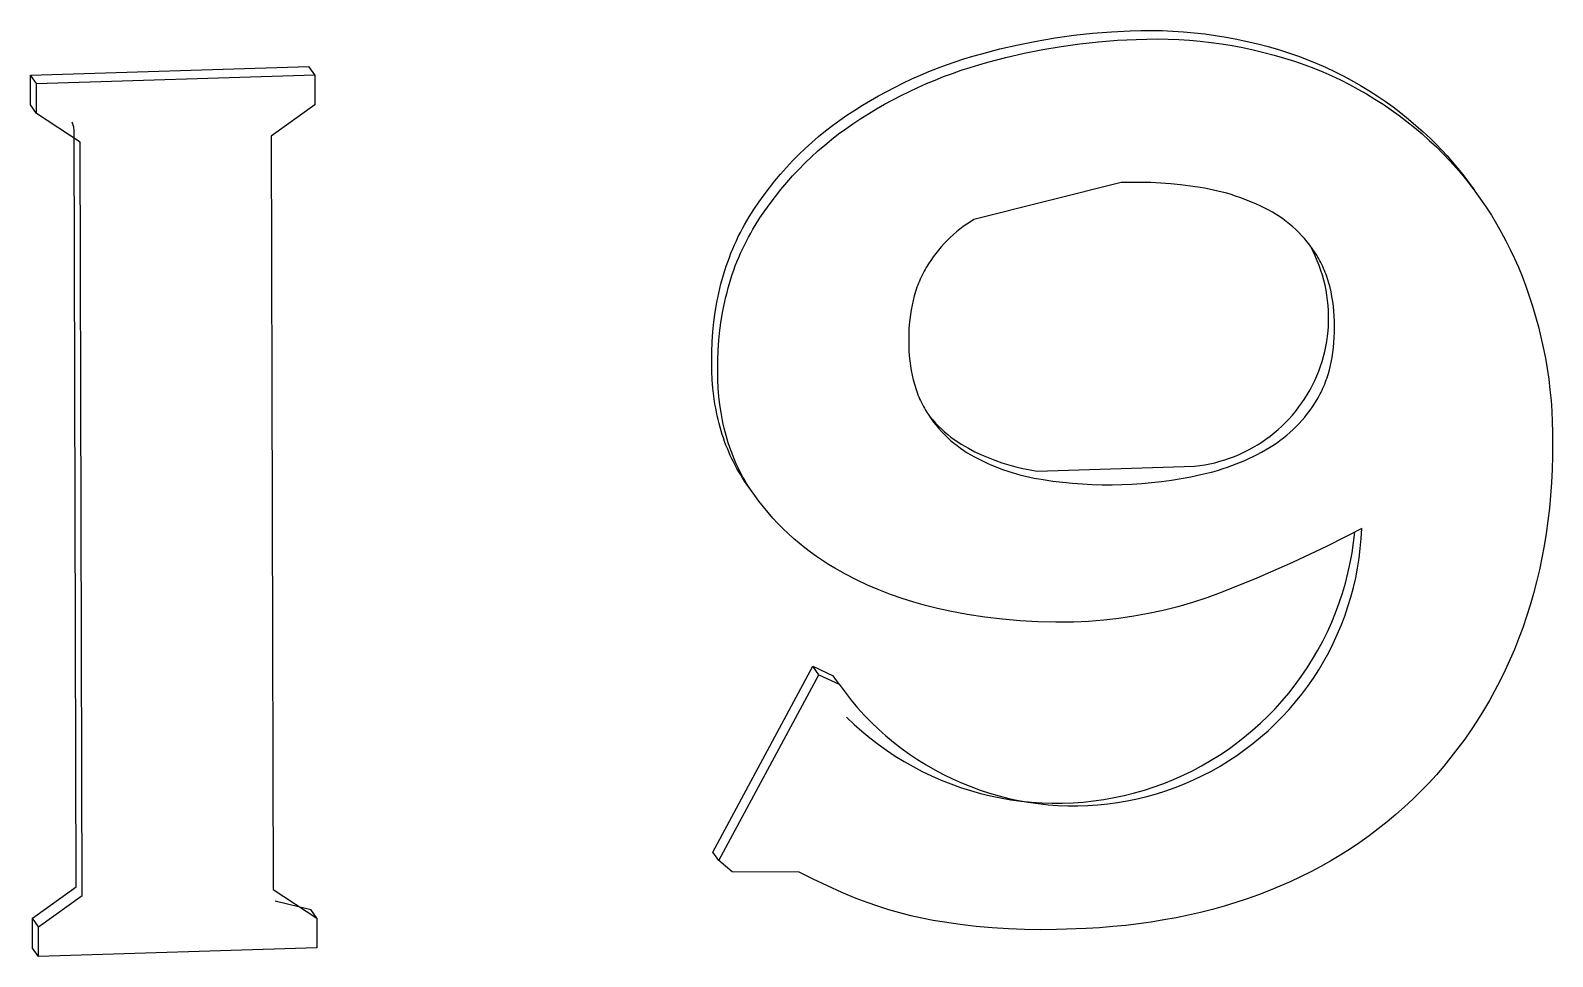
# Model space of a CAD drawing. Header units: millimetres. Extents: x -665 to 1920, y -373 to 1434.
# Drawn here: x 5.737 to 8.463, y 319.332 to 320.991 of the extents above; entities that cross this region are included whole.
import ezdxf

# ---------------------------------------------------------------- set-up
doc = ezdxf.new("R2010")
doc.units = ezdxf.units.MM
doc.header["$MEASUREMENT"] = 0
doc.layers.add('Utwórz2D linie widoczne', color=7, linetype='Continuous', true_color=0x000000)

msp = doc.modelspace()

# ---------------------------------------------------------------- linework, layer by layer
at = {"layer": 'Utwórz2D linie widoczne'}
for p, q in [((7.5391, 320.9723), (7.5724, 320.9779)), ((7.5724, 320.9779), (7.6058, 320.9826)), ((7.6058, 320.9826), (7.6393, 320.9862)), ((7.6393, 320.9862), (7.6729, 320.9889)), ((7.6729, 320.9889), (7.7064, 320.9905)), ((7.6837, 320.9736), (7.7173, 320.9753)), ((7.7064, 320.9905), (7.7255, 320.9911)), ((7.7173, 320.9753), (7.7364, 320.9759)), ((7.7255, 320.9911), (7.7447, 320.9913)), ((7.7364, 320.9759), (7.7555, 320.976)), ((7.7447, 320.9913), (7.7639, 320.9909)), ((7.7555, 320.976), (7.7747, 320.9757)), ((7.7639, 320.9909), (7.7831, 320.9902)), ((7.7747, 320.9757), (7.7939, 320.9749)), ((7.7831, 320.9902), (7.8022, 320.9889)), ((7.8022, 320.9889), (7.8214, 320.9872)), ((7.8214, 320.9872), (7.8405, 320.985)), ((7.8405, 320.985), (7.8596, 320.9824)), ((7.8596, 320.9824), (7.8786, 320.9793)), ((7.8786, 320.9793), (7.8976, 320.9757)), ((7.8976, 320.9757), (7.9164, 320.9717)), ((7.4248, 320.945), (7.4407, 320.9495)), ((7.4407, 320.9495), (7.4733, 320.9581)), ((7.4733, 320.9581), (7.5061, 320.9657)), ((7.4841, 320.9428), (7.5169, 320.9504)), ((7.5061, 320.9657), (7.5391, 320.9723)), ((7.5169, 320.9504), (7.5499, 320.9571)), ((7.5499, 320.9571), (7.5832, 320.9627)), ((7.5832, 320.9627), (7.6166, 320.9673)), ((7.6166, 320.9673), (7.6501, 320.971)), ((7.6501, 320.971), (7.6837, 320.9736)), ((7.7939, 320.9749), (7.8131, 320.9737)), ((7.8131, 320.9737), (7.8322, 320.972)), ((7.8322, 320.972), (7.8514, 320.9698)), ((7.8514, 320.9698), (7.8705, 320.9672)), ((7.8705, 320.9672), (7.8895, 320.9641)), ((7.8895, 320.9641), (7.9084, 320.9605)), ((7.9084, 320.9605), (7.9272, 320.9565)), ((7.9164, 320.9717), (7.9351, 320.9672)), ((7.9272, 320.9565), (7.9459, 320.952)), ((7.9351, 320.9672), (7.9537, 320.9623)), ((7.9459, 320.952), (7.9645, 320.9471)), ((7.9537, 320.9623), (7.9721, 320.957)), ((7.9721, 320.957), (7.9903, 320.9512)), ((7.9903, 320.9512), (8.0084, 320.945)), ((5.7366, 320.9112), (6.2351, 320.9268)), ((6.2459, 320.9115), (6.2351, 320.9268)), ((7.3462, 320.9176), (7.3617, 320.9237)), ((7.3617, 320.9237), (7.3773, 320.9295)), ((7.3773, 320.9295), (7.393, 320.935)), ((7.393, 320.935), (7.4089, 320.9402)), ((7.4039, 320.9198), (7.4197, 320.925)), ((7.4089, 320.9402), (7.4248, 320.945)), ((7.4197, 320.925), (7.4356, 320.9298)), ((7.4356, 320.9298), (7.4516, 320.9343)), ((7.4516, 320.9343), (7.4841, 320.9428)), ((7.9645, 320.9471), (7.9829, 320.9417)), ((7.9829, 320.9417), (8.0012, 320.9359)), ((8.0012, 320.9359), (8.0192, 320.9297)), ((8.0084, 320.945), (8.0247, 320.9388)), ((8.0192, 320.9297), (8.0355, 320.9236)), ((8.0247, 320.9388), (8.0408, 320.9322)), ((8.0355, 320.9236), (8.0517, 320.917)), ((8.0408, 320.9322), (8.0568, 320.9252)), ((8.0568, 320.9252), (8.0727, 320.9177)), ((5.7368, 320.8577), (5.7366, 320.9112)), ((5.7474, 320.8959), (5.7366, 320.9112)), ((5.7474, 320.8959), (6.2459, 320.9115)), ((5.7475, 320.8425), (5.7474, 320.8959)), ((6.2459, 320.9115), (6.246, 320.8581)), ((7.2854, 320.8898), (7.3004, 320.8972)), ((7.3004, 320.8972), (7.3155, 320.9043)), ((7.3155, 320.9043), (7.3308, 320.9111)), ((7.3263, 320.8891), (7.3416, 320.8959)), ((7.3308, 320.9111), (7.3462, 320.9176)), ((7.3416, 320.8959), (7.357, 320.9023)), ((7.357, 320.9023), (7.3725, 320.9085)), ((7.3725, 320.9085), (7.3881, 320.9143)), ((7.3881, 320.9143), (7.4039, 320.9198)), ((8.0517, 320.917), (8.0677, 320.9099)), ((8.0677, 320.9099), (8.0835, 320.9025)), ((8.0727, 320.9177), (8.0883, 320.9098)), ((8.0835, 320.9025), (8.0992, 320.8946)), ((8.0883, 320.9098), (8.1038, 320.9015)), ((8.0992, 320.8946), (8.1146, 320.8863)), ((8.1038, 320.9015), (8.119, 320.8928)), ((7.2415, 320.8659), (7.256, 320.8742)), ((7.256, 320.8742), (7.2706, 320.8821)), ((7.2668, 320.8589), (7.2814, 320.8669)), ((7.2706, 320.8821), (7.2854, 320.8898)), ((7.2814, 320.8669), (7.2962, 320.8746)), ((7.2962, 320.8746), (7.3112, 320.882)), ((7.3112, 320.882), (7.3263, 320.8891)), ((8.1146, 320.8863), (8.1299, 320.8776)), ((8.119, 320.8928), (8.1341, 320.8837)), ((8.1299, 320.8776), (8.1449, 320.8684)), ((8.1341, 320.8837), (8.1488, 320.8742)), ((8.1449, 320.8684), (8.1597, 320.8589)), ((8.1488, 320.8742), (8.1634, 320.8643)), ((5.7475, 320.8425), (5.7368, 320.8577)), ((5.8258, 320.7913), (5.7475, 320.8425)), ((6.246, 320.8581), (6.168, 320.802)), ((7.1863, 320.8303), (7.1993, 320.8393)), ((7.1993, 320.8393), (7.2132, 320.8484)), ((7.2132, 320.8484), (7.2273, 320.8573)), ((7.224, 320.8332), (7.2381, 320.8421)), ((7.2273, 320.8573), (7.2415, 320.8659)), ((7.2381, 320.8421), (7.2524, 320.8506)), ((7.2524, 320.8506), (7.2668, 320.8589)), ((8.1597, 320.8589), (8.1742, 320.8491)), ((8.1634, 320.8643), (8.1776, 320.8541)), ((8.1742, 320.8491), (8.1885, 320.8388)), ((8.1776, 320.8541), (8.1916, 320.8434)), ((8.1916, 320.8434), (8.2052, 320.8325)), ((5.8121, 320.825), (5.8115, 320.8268)), ((5.8127, 320.8232), (5.8121, 320.825)), ((5.8132, 320.8214), (5.8127, 320.8232)), ((5.8137, 320.8196), (5.8132, 320.8214)), ((5.8141, 320.8178), (5.8137, 320.8196)), ((5.8144, 320.8159), (5.8141, 320.8178)), ((5.8147, 320.814), (5.8144, 320.8159)), ((5.8149, 320.8122), (5.8147, 320.814)), ((5.815, 320.8103), (5.8149, 320.8122)), ((7.161, 320.8112), (7.1735, 320.821)), ((7.1735, 320.821), (7.1863, 320.8303)), ((7.1843, 320.8057), (7.1971, 320.8151)), ((7.1971, 320.8151), (7.2101, 320.8241)), ((7.2101, 320.8241), (7.224, 320.8332)), ((8.1885, 320.8388), (8.2024, 320.8282)), ((8.2024, 320.8282), (8.2161, 320.8172)), ((8.2052, 320.8325), (8.2186, 320.8212)), ((8.2161, 320.8172), (8.2294, 320.806)), ((8.2186, 320.8212), (8.2316, 320.8096)), ((5.8151, 320.8084), (5.815, 320.8103)), ((5.8151, 320.8065), (5.8151, 320.8084)), ((5.8184, 319.4565), (5.8151, 320.8065)), ((5.8291, 319.4412), (5.8258, 320.7913)), ((6.168, 320.802), (6.1712, 319.452)), ((7.1247, 320.78), (7.1366, 320.7907)), ((7.1366, 320.7907), (7.1486, 320.8012)), ((7.1473, 320.7755), (7.1594, 320.7859)), ((7.1486, 320.8012), (7.161, 320.8112)), ((7.1594, 320.7859), (7.1718, 320.796)), ((7.1718, 320.796), (7.1843, 320.8057)), ((8.2294, 320.806), (8.2424, 320.7943)), ((8.2316, 320.8096), (8.2443, 320.7977)), ((8.2424, 320.7943), (8.2551, 320.7824)), ((8.2443, 320.7977), (8.2545, 320.7875)), ((8.2545, 320.7875), (8.2646, 320.777)), ((7.0911, 320.7459), (7.102, 320.7576)), ((7.102, 320.7576), (7.1132, 320.7689)), ((7.1132, 320.7689), (7.1247, 320.78)), ((7.124, 320.7537), (7.1355, 320.7648)), ((7.1355, 320.7648), (7.1473, 320.7755)), ((8.2551, 320.7824), (8.2674, 320.7701)), ((8.2646, 320.777), (8.2744, 320.7663)), ((8.2674, 320.7701), (8.2793, 320.7574)), ((8.2744, 320.7663), (8.2839, 320.7555)), ((8.2793, 320.7574), (8.291, 320.7444)), ((7.0702, 320.7217), (7.0805, 320.7339)), ((7.0805, 320.7339), (7.0911, 320.7459)), ((7.0913, 320.7187), (7.1019, 320.7307)), ((7.1019, 320.7307), (7.1128, 320.7423)), ((7.1128, 320.7423), (7.124, 320.7537)), ((8.2839, 320.7555), (8.2932, 320.7443)), ((8.291, 320.7444), (8.3023, 320.7311)), ((8.2932, 320.7443), (8.3023, 320.733)), ((8.3023, 320.733), (8.3111, 320.7215)), ((8.3023, 320.7311), (8.3133, 320.7174)), ((7.0507, 320.6965), (7.0603, 320.7092)), ((7.0603, 320.7092), (7.0702, 320.7217)), ((7.0711, 320.694), (7.081, 320.7065)), ((7.081, 320.7065), (7.0913, 320.7187)), ((7.6907, 320.7186), (7.4267, 320.6526)), ((7.7084, 320.719), (7.6907, 320.7186)), ((7.7261, 320.7189), (7.7084, 320.719)), ((7.7438, 320.7185), (7.7261, 320.7189)), ((7.7615, 320.7176), (7.7438, 320.7185)), ((7.7792, 320.7163), (7.7615, 320.7176)), ((7.7968, 320.7145), (7.7792, 320.7163)), ((7.8144, 320.7123), (7.7968, 320.7145)), ((7.8319, 320.7097), (7.8144, 320.7123)), ((7.8399, 320.7084), (7.8319, 320.7097)), ((7.8479, 320.7069), (7.8399, 320.7084)), ((7.8558, 320.7053), (7.8479, 320.7069)), ((7.8638, 320.7035), (7.8558, 320.7053)), ((7.8717, 320.7015), (7.8638, 320.7035)), ((8.3111, 320.7215), (8.3196, 320.7098)), ((8.3133, 320.7174), (8.3239, 320.7035)), ((8.3196, 320.7098), (8.3233, 320.7046)), ((8.3239, 320.7035), (8.3342, 320.6892)), ((7.0326, 320.6704), (7.0415, 320.6836)), ((7.0415, 320.6836), (7.0507, 320.6965)), ((7.0523, 320.6683), (7.0615, 320.6813)), ((7.0615, 320.6813), (7.0711, 320.694)), ((7.8796, 320.6994), (7.8717, 320.7015)), ((7.8874, 320.6971), (7.8796, 320.6994)), ((7.8952, 320.6946), (7.8874, 320.6971)), ((7.9029, 320.6919), (7.8952, 320.6946)), ((7.9106, 320.6892), (7.9029, 320.6919)), ((7.9182, 320.6862), (7.9106, 320.6892)), ((7.9257, 320.6831), (7.9182, 320.6862)), ((7.9332, 320.6798), (7.9257, 320.6831)), ((7.9406, 320.6764), (7.9332, 320.6798)), ((7.9479, 320.6729), (7.9406, 320.6764)), ((8.3342, 320.6892), (8.3441, 320.6747)), ((7.016, 320.6432), (7.02, 320.6502)), ((7.02, 320.6502), (7.0242, 320.6571)), ((7.0242, 320.6571), (7.0326, 320.6704)), ((7.0349, 320.6418), (7.0434, 320.6552)), ((7.0434, 320.6552), (7.0523, 320.6683)), ((7.4203, 320.6486), (7.414, 320.6444)), ((7.4267, 320.6526), (7.4203, 320.6486)), ((7.9551, 320.6692), (7.9479, 320.6729)), ((7.9615, 320.6656), (7.9551, 320.6692)), ((7.9679, 320.6617), (7.9615, 320.6656)), ((7.9741, 320.6577), (7.9679, 320.6617)), ((7.9802, 320.6534), (7.9741, 320.6577)), ((7.9862, 320.6489), (7.9802, 320.6534)), ((7.992, 320.6443), (7.9862, 320.6489)), ((8.3441, 320.6747), (8.3536, 320.66)), ((8.3536, 320.66), (8.3627, 320.645)), ((7.0012, 320.6145), (7.0047, 320.6218)), ((7.0047, 320.6218), (7.0083, 320.629)), ((7.0083, 320.629), (7.0121, 320.6362)), ((7.0121, 320.6362), (7.016, 320.6432)), ((7.0191, 320.6138), (7.0229, 320.6209)), ((7.0229, 320.6209), (7.0268, 320.628)), ((7.0268, 320.628), (7.0308, 320.6349)), ((7.0308, 320.6349), (7.0349, 320.6418)), ((7.3899, 320.6254), (7.3842, 320.6202)), ((7.3957, 320.6305), (7.3899, 320.6254)), ((7.4016, 320.6353), (7.3957, 320.6305)), ((7.4077, 320.6399), (7.4016, 320.6353)), ((7.414, 320.6444), (7.4077, 320.6399)), ((7.9977, 320.6394), (7.992, 320.6443)), ((8.0032, 320.6344), (7.9977, 320.6394)), ((8.0086, 320.6291), (8.0032, 320.6344)), ((8.0138, 320.6237), (8.0086, 320.6291)), ((8.0188, 320.6182), (8.0138, 320.6237)), ((8.3627, 320.645), (8.3714, 320.6297)), ((8.3714, 320.6297), (8.3797, 320.6143)), ((6.9915, 320.5922), (6.9946, 320.5997)), ((6.9946, 320.5997), (6.9978, 320.6072)), ((6.9978, 320.6072), (7.0012, 320.6145)), ((7.0086, 320.5919), (7.012, 320.5993)), ((7.012, 320.5993), (7.0155, 320.6066)), ((7.0155, 320.6066), (7.0191, 320.6138)), ((7.3632, 320.5977), (7.3585, 320.5917)), ((7.3682, 320.6036), (7.3632, 320.5977)), ((7.3734, 320.6093), (7.3682, 320.6036)), ((7.3787, 320.6149), (7.3734, 320.6093)), ((7.3842, 320.6202), (7.3787, 320.6149)), ((8.0236, 320.6125), (8.0188, 320.6182)), ((8.0282, 320.6066), (8.0236, 320.6125)), ((8.0326, 320.6007), (8.0282, 320.6066)), ((8.0342, 320.5954), (8.03, 320.6036)), ((8.03, 320.6036), (8.03, 320.6036)), ((8.0368, 320.5946), (8.0326, 320.6007)), ((8.0382, 320.5871), (8.0342, 320.5954)), ((8.0408, 320.5884), (8.0368, 320.5946)), ((8.3797, 320.6143), (8.3875, 320.5987)), ((8.3875, 320.5987), (8.395, 320.5829)), ((6.9805, 320.5612), (6.983, 320.5691)), ((6.983, 320.5691), (6.9857, 320.5769)), ((6.9857, 320.5769), (6.9886, 320.5846)), ((6.9886, 320.5846), (6.9915, 320.5922)), ((6.9965, 320.5616), (6.9993, 320.5693)), ((6.9993, 320.5693), (7.0023, 320.5769)), ((7.0023, 320.5769), (7.0054, 320.5845)), ((7.0054, 320.5845), (7.0086, 320.5919)), ((7.3413, 320.5665), (7.3394, 320.5632)), ((7.3453, 320.573), (7.3413, 320.5665)), ((7.3495, 320.5793), (7.3453, 320.573)), ((7.3539, 320.5856), (7.3495, 320.5793)), ((7.3585, 320.5917), (7.3539, 320.5856)), ((8.0418, 320.5787), (8.0382, 320.5871)), ((8.0428, 320.5852), (8.0408, 320.5884)), ((8.0452, 320.5701), (8.0418, 320.5787)), ((8.0446, 320.5819), (8.0428, 320.5852)), ((8.0465, 320.5786), (8.0446, 320.5819)), ((8.0483, 320.5614), (8.0452, 320.5701)), ((8.0482, 320.5752), (8.0465, 320.5786)), ((8.0499, 320.5718), (8.0482, 320.5752)), ((8.0516, 320.5683), (8.0499, 320.5718)), ((8.0531, 320.5648), (8.0516, 320.5683)), ((8.395, 320.5829), (8.402, 320.5669)), ((8.402, 320.5669), (8.4086, 320.5508)), ((6.9736, 320.5371), (6.9757, 320.5452)), ((6.9757, 320.5452), (6.978, 320.5533)), ((6.978, 320.5533), (6.9805, 320.5612)), ((6.9888, 320.538), (6.9913, 320.546)), ((6.9913, 320.546), (6.9938, 320.5538)), ((6.9938, 320.5538), (6.9965, 320.5616)), ((7.329, 320.5422), (7.3275, 320.5385)), ((7.3306, 320.5458), (7.329, 320.5422)), ((7.3322, 320.5494), (7.3306, 320.5458)), ((7.3339, 320.5529), (7.3322, 320.5494)), ((7.3357, 320.5564), (7.3339, 320.5529)), ((7.3375, 320.5598), (7.3357, 320.5564)), ((7.3394, 320.5632), (7.3375, 320.5598)), ((8.051, 320.5526), (8.0483, 320.5614)), ((8.0535, 320.5438), (8.051, 320.5526)), ((8.0547, 320.5612), (8.0531, 320.5648)), ((8.0557, 320.5348), (8.0535, 320.5438)), ((8.0561, 320.5576), (8.0547, 320.5612)), ((8.0575, 320.5539), (8.0561, 320.5576)), ((8.0588, 320.5502), (8.0575, 320.5539)), ((8.0601, 320.5464), (8.0588, 320.5502)), ((8.0613, 320.5426), (8.0601, 320.5464)), ((8.0625, 320.5387), (8.0613, 320.5426)), ((8.4086, 320.5508), (8.4153, 320.5331)), ((6.9663, 320.5039), (6.9697, 320.5207)), ((6.9697, 320.5207), (6.9716, 320.5289)), ((6.9716, 320.5289), (6.9736, 320.5371)), ((6.9804, 320.5054), (6.9823, 320.5137)), ((6.9823, 320.5137), (6.9844, 320.5219)), ((6.9844, 320.5219), (6.9865, 320.53)), ((6.9865, 320.53), (6.9888, 320.538)), ((7.3197, 320.5155), (7.3176, 320.5074)), ((7.3209, 320.5194), (7.3197, 320.5155)), ((7.3221, 320.5233), (7.3209, 320.5194)), ((7.3233, 320.5272), (7.3221, 320.5233)), ((7.3247, 320.531), (7.3233, 320.5272)), ((7.326, 320.5348), (7.3247, 320.531)), ((7.3275, 320.5385), (7.326, 320.5348)), ((8.0575, 320.5258), (8.0557, 320.5348)), ((8.0591, 320.5167), (8.0575, 320.5258)), ((8.0603, 320.5076), (8.0591, 320.5167)), ((8.0636, 320.5348), (8.0625, 320.5387)), ((8.0646, 320.5308), (8.0636, 320.5348)), ((8.0664, 320.5226), (8.0646, 320.5308)), ((8.0681, 320.5143), (8.0664, 320.5226)), ((8.0694, 320.5058), (8.0681, 320.5143)), ((8.4153, 320.5331), (8.4216, 320.5151)), ((8.4216, 320.5151), (8.4275, 320.497)), ((6.9611, 320.4692), (6.9634, 320.4867)), ((6.9634, 320.4867), (6.9663, 320.5039)), ((6.9742, 320.4715), (6.977, 320.4886)), ((6.977, 320.4886), (6.9804, 320.5054)), ((7.3142, 320.4907), (7.3129, 320.4821)), ((7.3158, 320.4992), (7.3142, 320.4907)), ((7.3176, 320.5074), (7.3158, 320.4992)), ((8.0612, 320.4984), (8.0603, 320.5076)), ((8.0618, 320.4892), (8.0612, 320.4984)), ((8.0621, 320.48), (8.0618, 320.4892)), ((8.0706, 320.4971), (8.0694, 320.5058)), ((8.0715, 320.4881), (8.0706, 320.4971)), ((8.0721, 320.479), (8.0715, 320.4881)), ((8.4275, 320.497), (8.4329, 320.4787)), ((6.9593, 320.4514), (6.9611, 320.4692)), ((6.9718, 320.454), (6.9742, 320.4715)), ((7.3109, 320.4643), (7.3103, 320.4552)), ((7.3118, 320.4733), (7.3109, 320.4643)), ((7.3129, 320.4821), (7.3118, 320.4733)), ((8.061, 320.4524), (8.0617, 320.4616)), ((8.0617, 320.4616), (8.062, 320.4708)), ((8.062, 320.4708), (8.0621, 320.48)), ((8.0725, 320.4697), (8.0721, 320.479)), ((8.0726, 320.4602), (8.0725, 320.4697)), ((8.0725, 320.4506), (8.0726, 320.4602)), ((8.4329, 320.4787), (8.4379, 320.4602)), ((8.4379, 320.4602), (8.4425, 320.4416)), ((6.9572, 320.4148), (6.958, 320.4333)), ((6.958, 320.4333), (6.9593, 320.4514)), ((6.9688, 320.4181), (6.97, 320.4362)), ((6.97, 320.4362), (6.9718, 320.454)), ((7.31, 320.4458), (7.3099, 320.4363)), ((7.3099, 320.4363), (7.31, 320.4267)), ((7.3103, 320.4552), (7.31, 320.4458)), ((8.0571, 320.4251), (8.0587, 320.4342)), ((8.0587, 320.4342), (8.06, 320.4433)), ((8.06, 320.4433), (8.061, 320.4524)), ((8.0707, 320.423), (8.0716, 320.432)), ((8.0716, 320.432), (8.0722, 320.4412)), ((8.0722, 320.4412), (8.0725, 320.4506)), ((8.4425, 320.4416), (8.4466, 320.423)), ((6.957, 320.396), (6.9572, 320.4148)), ((6.968, 320.3996), (6.9688, 320.4181)), ((7.31, 320.4267), (7.3104, 320.4173)), ((7.3104, 320.4173), (7.311, 320.4082)), ((7.311, 320.4082), (7.3119, 320.3992)), ((8.0504, 320.3983), (8.0529, 320.4072)), ((8.0529, 320.4072), (8.0552, 320.4161)), ((8.0552, 320.4161), (8.0571, 320.4251)), ((8.0667, 320.3971), (8.0683, 320.4055)), ((8.0683, 320.4055), (8.0696, 320.4141)), ((8.0696, 320.4141), (8.0707, 320.423)), ((8.4466, 320.423), (8.4503, 320.4042)), ((8.4503, 320.4042), (8.4535, 320.3853)), ((6.9573, 320.3806), (6.957, 320.396)), ((6.958, 320.3654), (6.9573, 320.3806)), ((6.9678, 320.3808), (6.968, 320.3996)), ((6.9681, 320.3653), (6.9678, 320.3808)), ((7.3119, 320.3992), (7.3131, 320.3905)), ((7.3131, 320.3905), (7.3144, 320.3819)), ((7.3144, 320.3819), (7.3161, 320.3736)), ((8.0409, 320.3723), (8.0444, 320.3809)), ((8.0444, 320.3809), (8.0475, 320.3895)), ((8.0475, 320.3895), (8.0504, 320.3983)), ((8.0605, 320.3729), (8.0617, 320.3768)), ((8.0617, 320.3768), (8.0628, 320.3807)), ((8.0628, 320.3807), (8.0649, 320.3888)), ((8.0649, 320.3888), (8.0667, 320.3971)), ((8.4535, 320.3853), (8.4563, 320.3663)), ((6.9592, 320.3505), (6.958, 320.3654)), ((6.9608, 320.3359), (6.9592, 320.3505)), ((6.9688, 320.3501), (6.9681, 320.3653)), ((6.97, 320.3352), (6.9688, 320.3501)), ((7.3161, 320.3736), (7.3179, 320.3654)), ((7.3179, 320.3654), (7.319, 320.3614)), ((7.319, 320.3614), (7.3201, 320.3575)), ((7.3201, 320.3575), (7.3212, 320.3536)), ((7.3212, 320.3536), (7.3224, 320.3498)), ((7.3224, 320.3498), (7.3237, 320.346)), ((8.0289, 320.3475), (8.0332, 320.3556)), ((8.0332, 320.3556), (8.0372, 320.3639)), ((8.0372, 320.3639), (8.0409, 320.3723)), ((8.0504, 320.3469), (8.052, 320.3505)), ((8.052, 320.3505), (8.0536, 320.3541)), ((8.0536, 320.3541), (8.0551, 320.3577)), ((8.0551, 320.3577), (8.0565, 320.3614)), ((8.0565, 320.3614), (8.0579, 320.3652)), ((8.0579, 320.3652), (8.0592, 320.369)), ((8.0592, 320.369), (8.0605, 320.3729)), ((8.4563, 320.3663), (8.4586, 320.3473)), ((6.9629, 320.3216), (6.9608, 320.3359)), ((6.9641, 320.3146), (6.9629, 320.3216)), ((6.9716, 320.3207), (6.97, 320.3352)), ((7.3237, 320.346), (7.3251, 320.3423)), ((7.3251, 320.3423), (7.3265, 320.3386)), ((7.3265, 320.3386), (7.3279, 320.335)), ((7.3279, 320.335), (7.3295, 320.3314)), ((7.3295, 320.3314), (7.3311, 320.3279)), ((7.3311, 320.3279), (7.3327, 320.3244)), ((7.3327, 320.3244), (7.3344, 320.321)), ((7.3344, 320.321), (7.3362, 320.3177)), ((8.0089, 320.3166), (8.0143, 320.324)), ((8.0143, 320.324), (8.0194, 320.3317)), ((8.0194, 320.3317), (8.0243, 320.3395)), ((8.0243, 320.3395), (8.0289, 320.3475)), ((8.0332, 320.317), (8.0374, 320.3234)), ((8.0374, 320.3234), (8.0413, 320.3298)), ((8.0413, 320.3298), (8.0433, 320.3331)), ((8.0433, 320.3331), (8.0451, 320.3365)), ((8.0451, 320.3365), (8.047, 320.3399)), ((8.047, 320.3399), (8.0487, 320.3434)), ((8.0487, 320.3434), (8.0504, 320.3469)), ((8.4586, 320.3473), (8.4605, 320.3283)), ((8.4605, 320.3283), (8.4618, 320.3093)), ((6.9655, 320.3077), (6.9641, 320.3146)), ((6.9669, 320.3008), (6.9655, 320.3077)), ((6.9685, 320.294), (6.9669, 320.3008)), ((6.9701, 320.2872), (6.9685, 320.294)), ((6.9737, 320.3064), (6.9716, 320.3207)), ((6.9749, 320.2993), (6.9737, 320.3064)), ((6.9762, 320.2924), (6.9749, 320.2993)), ((7.3362, 320.3177), (7.338, 320.3144)), ((7.338, 320.3144), (7.3399, 320.3111)), ((7.3399, 320.3111), (7.3419, 320.3079)), ((7.3419, 320.3079), (7.3459, 320.3017)), ((7.3459, 320.3017), (7.35, 320.2956)), ((7.3483, 320.299), (7.3531, 320.2933)), ((7.35, 320.2956), (7.3544, 320.2896)), ((7.9849, 320.2886), (7.9913, 320.2953)), ((7.9913, 320.2953), (7.9974, 320.3022)), ((7.9974, 320.3022), (8.0033, 320.3093)), ((8.0033, 320.3093), (8.0089, 320.3166)), ((8.0145, 320.2927), (8.0195, 320.2986)), ((8.0195, 320.2986), (8.0242, 320.3046)), ((8.0242, 320.3046), (8.0288, 320.3107)), ((8.0288, 320.3107), (8.0332, 320.317)), ((8.4618, 320.3093), (8.4628, 320.2902)), ((6.9719, 320.2806), (6.9701, 320.2872)), ((6.9738, 320.274), (6.9719, 320.2806)), ((6.9758, 320.2675), (6.9738, 320.274)), ((6.978, 320.261), (6.9758, 320.2675)), ((6.9777, 320.2855), (6.9762, 320.2924)), ((6.9792, 320.2787), (6.9777, 320.2855)), ((6.9809, 320.272), (6.9792, 320.2787)), ((6.9827, 320.2653), (6.9809, 320.272)), ((7.3531, 320.2933), (7.3581, 320.2878)), ((7.3544, 320.2896), (7.359, 320.2838)), ((7.3581, 320.2878), (7.3632, 320.2824)), ((7.359, 320.2838), (7.3639, 320.2781)), ((7.3632, 320.2824), (7.3686, 320.2772)), ((7.3639, 320.2781), (7.3689, 320.2725)), ((7.3686, 320.2772), (7.3741, 320.2722)), ((7.3689, 320.2725), (7.374, 320.2671)), ((7.374, 320.2671), (7.3794, 320.2619)), ((7.3741, 320.2722), (7.3798, 320.2674)), ((7.3798, 320.2674), (7.3856, 320.2627)), ((7.9573, 320.2643), (7.9645, 320.27)), ((7.9645, 320.27), (7.9716, 320.276)), ((7.9716, 320.276), (7.9784, 320.2822)), ((7.9784, 320.2822), (7.9849, 320.2886)), ((7.987, 320.2659), (7.9928, 320.2709)), ((7.9928, 320.2709), (7.9985, 320.2761)), ((7.9985, 320.2761), (8.004, 320.2815)), ((8.004, 320.2815), (8.0093, 320.287)), ((8.0093, 320.287), (8.0145, 320.2927)), ((8.4628, 320.2902), (8.4632, 320.2712)), ((8.4632, 320.2712), (8.4631, 320.2282)), ((6.9802, 320.2546), (6.978, 320.261)), ((6.9826, 320.2484), (6.9802, 320.2546)), ((6.985, 320.2421), (6.9826, 320.2484)), ((6.9846, 320.2587), (6.9827, 320.2653)), ((6.9866, 320.2522), (6.9846, 320.2587)), ((6.9876, 320.236), (6.985, 320.2421)), ((6.9888, 320.2457), (6.9866, 320.2522)), ((6.991, 320.2394), (6.9888, 320.2457)), ((6.9934, 320.2331), (6.991, 320.2394)), ((7.3794, 320.2619), (7.3849, 320.2568)), ((7.3849, 320.2568), (7.3906, 320.252)), ((7.3856, 320.2627), (7.3916, 320.2583)), ((7.3906, 320.252), (7.3965, 320.2473)), ((7.3916, 320.2583), (7.3977, 320.254)), ((7.3965, 320.2473), (7.4025, 320.2429)), ((7.3977, 320.254), (7.4039, 320.2499)), ((7.4025, 320.2429), (7.4086, 320.2386)), ((7.4039, 320.2499), (7.4103, 320.2461)), ((7.4103, 320.2461), (7.4168, 320.2425)), ((7.4168, 320.2425), (7.4284, 320.2365)), ((7.9103, 320.2354), (7.9186, 320.2396)), ((7.9186, 320.2396), (7.9266, 320.244)), ((7.9266, 320.244), (7.9346, 320.2487)), ((7.9346, 320.2487), (7.9423, 320.2536)), ((7.9416, 320.2355), (7.9488, 320.2396)), ((7.9423, 320.2536), (7.9499, 320.2588)), ((7.9488, 320.2396), (7.956, 320.2437)), ((7.9499, 320.2588), (7.9573, 320.2643)), ((7.956, 320.2437), (7.9624, 320.2478)), ((7.9624, 320.2478), (7.9687, 320.252)), ((7.9687, 320.252), (7.975, 320.2564)), ((7.975, 320.2564), (7.9811, 320.2611)), ((7.9811, 320.2611), (7.987, 320.2659)), ((6.9903, 320.2299), (6.9876, 320.236)), ((6.9931, 320.2239), (6.9903, 320.2299)), ((6.996, 320.218), (6.9931, 320.2239)), ((6.9958, 320.2269), (6.9934, 320.2331)), ((6.9984, 320.2207), (6.9958, 320.2269)), ((6.9991, 320.2121), (6.996, 320.218)), ((7.0011, 320.2146), (6.9984, 320.2207)), ((7.0022, 320.2063), (6.9991, 320.2121)), ((7.0039, 320.2086), (7.0011, 320.2146)), ((7.4086, 320.2386), (7.4148, 320.2346)), ((7.4148, 320.2346), (7.4212, 320.2308)), ((7.4212, 320.2308), (7.4276, 320.2272)), ((7.4276, 320.2272), (7.4348, 320.2235)), ((7.4284, 320.2365), (7.4402, 320.231)), ((7.4348, 320.2235), (7.4421, 320.2199)), ((7.4402, 320.231), (7.4522, 320.2259)), ((7.4421, 320.2199), (7.4495, 320.2164)), ((7.4495, 320.2164), (7.457, 320.2131)), ((7.4522, 320.2259), (7.4644, 320.2211)), ((7.457, 320.2131), (7.4645, 320.21)), ((7.4644, 320.2211), (7.4767, 320.2168)), ((7.4767, 320.2168), (7.4891, 320.2129)), ((7.4891, 320.2129), (7.5017, 320.2095)), ((7.8313, 320.2117), (7.8404, 320.2131)), ((7.8404, 320.2131), (7.8494, 320.2148)), ((7.8494, 320.2148), (7.8584, 320.2168)), ((7.8584, 320.2168), (7.8673, 320.2192)), ((7.8673, 320.2192), (7.8761, 320.2218)), ((7.8761, 320.2218), (7.8848, 320.2248)), ((7.8848, 320.2248), (7.8934, 320.2281)), ((7.8887, 320.2115), (7.8964, 320.2145)), ((7.8934, 320.2281), (7.9019, 320.2316)), ((7.8964, 320.2145), (7.9041, 320.2176)), ((7.9019, 320.2316), (7.9103, 320.2354)), ((7.9041, 320.2176), (7.9118, 320.2209)), ((7.9118, 320.2209), (7.9194, 320.2243)), ((7.9194, 320.2243), (7.9268, 320.2279)), ((7.9268, 320.2279), (7.9343, 320.2317)), ((7.9343, 320.2317), (7.9416, 320.2355)), ((8.4631, 320.2282), (8.4624, 320.2045)), ((7.0055, 320.2006), (7.0022, 320.2063)), ((7.0068, 320.2027), (7.0039, 320.2086)), ((7.0089, 320.195), (7.0055, 320.2006)), ((7.0099, 320.1968), (7.0068, 320.2027)), ((7.0123, 320.1894), (7.0089, 320.195)), ((7.013, 320.1911), (7.0099, 320.1968)), ((7.0159, 320.1839), (7.0123, 320.1894)), ((7.0163, 320.1854), (7.013, 320.1911)), ((7.0196, 320.1797), (7.0163, 320.1854)), ((7.4645, 320.21), (7.4721, 320.207)), ((7.4721, 320.207), (7.4798, 320.2042)), ((7.4798, 320.2042), (7.4875, 320.2016)), ((7.4875, 320.2016), (7.4953, 320.1991)), ((7.4953, 320.1991), (7.5031, 320.1968)), ((7.5017, 320.2095), (7.5144, 320.2065)), ((7.5031, 320.1968), (7.511, 320.1946)), ((7.511, 320.1946), (7.5189, 320.1926)), ((7.5144, 320.2065), (7.5272, 320.2039)), ((7.5189, 320.1926), (7.5269, 320.1908)), ((7.5269, 320.1908), (7.5348, 320.1892)), ((7.5272, 320.2039), (7.54, 320.2017)), ((7.5348, 320.1892), (7.5428, 320.1877)), ((7.54, 320.2017), (7.8221, 320.2106)), ((7.5428, 320.1877), (7.5508, 320.1864)), ((7.5508, 320.1864), (7.5683, 320.1839)), ((7.7628, 320.1831), (7.7805, 320.1855)), ((7.7805, 320.1855), (7.798, 320.1883)), ((7.798, 320.1883), (7.8155, 320.1916)), ((7.8155, 320.1916), (7.8329, 320.1953)), ((7.8221, 320.2106), (7.8313, 320.2117)), ((7.8329, 320.1953), (7.8491, 320.1991)), ((7.8491, 320.1991), (7.8571, 320.2012)), ((7.8571, 320.2012), (7.865, 320.2036)), ((7.865, 320.2036), (7.873, 320.2061)), ((7.873, 320.2061), (7.8808, 320.2087)), ((7.8808, 320.2087), (7.8887, 320.2115)), ((8.4624, 320.2045), (8.4612, 320.1811)), ((7.0218, 320.1754), (7.0159, 320.1839)), ((7.0231, 320.1742), (7.0196, 320.1797)), ((7.0266, 320.1686), (7.0218, 320.1754)), ((7.0267, 320.1687), (7.0231, 320.1742)), ((7.0341, 320.158), (7.0267, 320.1687)), ((7.0417, 320.1476), (7.0341, 320.158)), ((7.5683, 320.1839), (7.5859, 320.1817)), ((7.5859, 320.1817), (7.6035, 320.1799)), ((7.6035, 320.1799), (7.6211, 320.1786)), ((7.6211, 320.1786), (7.6388, 320.1777)), ((7.6388, 320.1777), (7.6565, 320.1772)), ((7.6565, 320.1772), (7.6742, 320.1772)), ((7.6742, 320.1772), (7.6918, 320.1776)), ((7.6918, 320.1776), (7.7096, 320.1783)), ((7.7096, 320.1783), (7.7274, 320.1795)), ((7.7274, 320.1795), (7.7451, 320.1811)), ((7.7451, 320.1811), (7.7628, 320.1831)), ((8.4596, 320.1579), (8.4575, 320.135)), ((8.4612, 320.1811), (8.4596, 320.1579)), ((7.0497, 320.1374), (7.0417, 320.1476)), ((7.058, 320.1273), (7.0497, 320.1374)), ((8.4575, 320.135), (8.4549, 320.1123)), ((7.0665, 320.1175), (7.058, 320.1273)), ((7.0754, 320.108), (7.0665, 320.1175)), ((7.0845, 320.0986), (7.0754, 320.108)), ((8.4549, 320.1123), (8.4518, 320.09)), ((7.0939, 320.0896), (7.0845, 320.0986)), ((7.1036, 320.0808), (7.0939, 320.0896)), ((7.1135, 320.0723), (7.1036, 320.0808)), ((8.1215, 320.0988), (8.0597, 320.0674)), ((8.1069, 320.0739), (8.109, 320.0923)), ((8.1189, 320.0633), (8.1205, 320.081)), ((8.1205, 320.081), (8.1215, 320.0988)), ((8.4518, 320.09), (8.4482, 320.0679)), ((7.1236, 320.0641), (7.1135, 320.0723)), ((7.134, 320.0562), (7.1236, 320.0641)), ((7.1445, 320.0486), (7.134, 320.0562)), ((7.1553, 320.0413), (7.1445, 320.0486)), ((8.0597, 320.0674), (7.9971, 320.0377)), ((8.1008, 320.0372), (8.1042, 320.0555)), ((8.1042, 320.0555), (8.1069, 320.0739)), ((8.1167, 320.0456), (8.1189, 320.0633)), ((8.4482, 320.0679), (8.4442, 320.0461)), ((7.1662, 320.0344), (7.1553, 320.0413)), ((7.1773, 320.0277), (7.1662, 320.0344)), ((7.1966, 320.017), (7.1773, 320.0277)), ((7.9971, 320.0377), (7.9336, 320.0099)), ((8.0968, 320.019), (8.1008, 320.0372)), ((8.1106, 320.0105), (8.114, 320.028)), ((8.114, 320.028), (8.1167, 320.0456)), ((8.4396, 320.0245), (8.4346, 320.0033)), ((8.4442, 320.0461), (8.4396, 320.0245)), ((7.2162, 320.0069), (7.1966, 320.017)), ((7.2362, 319.9975), (7.2162, 320.0069)), ((7.2565, 319.9888), (7.2362, 319.9975)), ((7.9336, 320.0099), (7.8694, 319.9839)), ((8.087, 319.9831), (8.0922, 320.001)), ((8.0922, 320.001), (8.0968, 320.019)), ((8.1066, 319.9931), (8.1106, 320.0105)), ((8.4346, 320.0033), (8.4291, 319.9822)), ((7.2771, 319.9807), (7.2565, 319.9888)), ((7.2979, 319.9734), (7.2771, 319.9807)), ((7.3189, 319.9667), (7.2979, 319.9734)), ((7.3402, 319.9607), (7.3189, 319.9667)), ((7.8439, 319.9746), (7.8182, 319.9662)), ((7.8694, 319.9839), (7.8439, 319.9746)), ((8.0811, 319.9655), (8.087, 319.9831)), ((8.0968, 319.9588), (8.102, 319.9759)), ((8.102, 319.9759), (8.1066, 319.9931)), ((8.4291, 319.9822), (8.4232, 319.9615)), ((7.3617, 319.9555), (7.3402, 319.9607)), ((7.3833, 319.951), (7.3617, 319.9555)), ((7.4146, 319.945), (7.3833, 319.951)), ((7.4461, 319.9401), (7.4146, 319.945)), ((7.4778, 319.9362), (7.4461, 319.9401)), ((7.7129, 319.9415), (7.6861, 319.9375)), ((7.7395, 319.9463), (7.7129, 319.9415)), ((7.766, 319.9521), (7.7395, 319.9463)), ((7.7922, 319.9587), (7.766, 319.9521)), ((7.8182, 319.9662), (7.7922, 319.9587)), ((8.0676, 319.9308), (8.0747, 319.948)), ((8.0747, 319.948), (8.0811, 319.9655)), ((8.0846, 319.9253), (8.091, 319.942)), ((8.091, 319.942), (8.0968, 319.9588)), ((8.4167, 319.941), (8.4098, 319.9208)), ((8.4232, 319.9615), (8.4167, 319.941)), ((7.5096, 319.9333), (7.4778, 319.9362)), ((7.5414, 319.9316), (7.5096, 319.9333)), ((7.5733, 319.9308), (7.5414, 319.9316)), ((7.6052, 319.9312), (7.5733, 319.9308)), ((7.6322, 319.9324), (7.6052, 319.9312)), ((7.6592, 319.9345), (7.6322, 319.9324)), ((7.6861, 319.9375), (7.6592, 319.9345)), ((8.0517, 319.8972), (8.06, 319.9139)), ((8.06, 319.9139), (8.0676, 319.9308)), ((8.0777, 319.9089), (8.0846, 319.9253)), ((8.4098, 319.9208), (8.4023, 319.9009)), ((8.0429, 319.8808), (8.0517, 319.8972)), ((8.0622, 319.8768), (8.0702, 319.8927)), ((8.0702, 319.8927), (8.0777, 319.9089)), ((8.4023, 319.9009), (8.3949, 319.8821)), ((8.0236, 319.849), (8.0335, 319.8647)), ((8.0335, 319.8647), (8.0429, 319.8808)), ((8.0444, 319.8459), (8.0536, 319.8612)), ((8.0536, 319.8612), (8.0622, 319.8768)), ((8.3869, 319.8633), (8.3785, 319.8448)), ((8.3949, 319.8821), (8.3869, 319.8633)), ((6.9589, 319.519), (7.1384, 319.8519)), ((6.9697, 319.5037), (7.1492, 319.8366)), ((7.1492, 319.8366), (7.1384, 319.8519)), ((7.1384, 319.8519), (7.1744, 319.835)), ((7.1492, 319.8366), (7.1852, 319.8197)), ((7.1852, 319.8197), (7.1744, 319.835)), ((8.0022, 319.8186), (8.0132, 319.8336)), ((8.0132, 319.8336), (8.0236, 319.849)), ((8.0246, 319.8162), (8.0348, 319.8309)), ((8.0348, 319.8309), (8.0444, 319.8459)), ((8.3785, 319.8448), (8.3695, 319.8265)), ((7.1852, 319.8197), (7.1958, 319.8053)), ((7.1958, 319.8053), (7.2068, 319.7913)), ((7.9787, 319.7898), (7.9907, 319.804)), ((7.9907, 319.804), (8.0022, 319.8186)), ((8.0139, 319.8019), (8.0246, 319.8162)), ((8.3601, 319.8083), (8.3502, 319.7904)), ((8.3695, 319.8265), (8.3601, 319.8083)), ((7.2068, 319.7913), (7.2183, 319.7777)), ((7.2183, 319.7777), (7.2303, 319.7645)), ((7.9532, 319.7627), (7.9662, 319.776)), ((7.9662, 319.776), (7.9787, 319.7898)), ((7.9912, 319.7745), (8.0028, 319.788)), ((8.0028, 319.788), (8.0139, 319.8019)), ((8.3502, 319.7904), (8.3398, 319.7728)), ((7.1985, 319.7607), (7.212, 319.7479)), ((7.2303, 319.7645), (7.2427, 319.7517)), ((7.2427, 319.7517), (7.2556, 319.7394)), ((7.926, 319.7374), (7.9398, 319.7498)), ((7.9398, 319.7498), (7.9532, 319.7627)), ((7.9536, 319.7365), (7.9665, 319.7487)), ((7.9665, 319.7487), (7.9791, 319.7614)), ((7.9791, 319.7614), (7.9912, 319.7745)), ((8.329, 319.7554), (8.3177, 319.7383)), ((8.3398, 319.7728), (8.329, 319.7554)), ((7.212, 319.7479), (7.2259, 319.7356)), ((7.2259, 319.7356), (7.2403, 319.7237)), ((7.2403, 319.7237), (7.255, 319.7124)), ((7.2556, 319.7394), (7.2689, 319.7275)), ((7.2689, 319.7275), (7.2826, 319.7161)), ((7.897, 319.714), (7.9117, 319.7255)), ((7.9117, 319.7255), (7.926, 319.7374)), ((7.9264, 319.7134), (7.9402, 319.7247)), ((7.9402, 319.7247), (7.9536, 319.7365)), ((8.306, 319.7215), (8.2938, 319.705)), ((8.3177, 319.7383), (8.306, 319.7215)), ((7.255, 319.7124), (7.2701, 319.7015)), ((7.2701, 319.7015), (7.2856, 319.6912)), ((7.2826, 319.7161), (7.2966, 319.7051)), ((7.2966, 319.7051), (7.3111, 319.6947)), ((7.3111, 319.6947), (7.3259, 319.6847)), ((7.8665, 319.6927), (7.8819, 319.7031)), ((7.8819, 319.7031), (7.897, 319.714)), ((7.8977, 319.6922), (7.9122, 319.7026)), ((7.9122, 319.7026), (7.9264, 319.7134)), ((8.2938, 319.705), (8.2813, 319.6889)), ((7.2856, 319.6912), (7.3015, 319.6815)), ((7.3015, 319.6815), (7.3176, 319.6723)), ((7.3176, 319.6723), (7.3341, 319.6637)), ((7.3259, 319.6847), (7.341, 319.6753)), ((7.341, 319.6753), (7.3564, 319.6664)), ((7.8182, 319.6649), (7.8346, 319.6736)), ((7.8346, 319.6736), (7.8507, 319.6829)), ((7.8507, 319.6829), (7.8665, 319.6927)), ((7.8521, 319.6643), (7.8676, 319.6731)), ((7.8676, 319.6731), (7.8828, 319.6824)), ((7.8828, 319.6824), (7.8977, 319.6922)), ((8.2684, 319.6731), (8.2551, 319.6577)), ((8.2813, 319.6889), (8.2684, 319.6731)), ((7.3341, 319.6637), (7.3509, 319.6556)), ((7.3509, 319.6556), (7.3679, 319.6481)), ((7.3564, 319.6664), (7.3722, 319.658)), ((7.3679, 319.6481), (7.3852, 319.6412)), ((7.3722, 319.658), (7.3882, 319.6502)), ((7.3852, 319.6412), (7.4027, 319.635)), ((7.3882, 319.6502), (7.4045, 319.6429)), ((7.4045, 319.6429), (7.421, 319.6363)), ((7.7497, 319.6359), (7.7672, 319.6422)), ((7.7672, 319.6422), (7.7845, 319.6492)), ((7.7845, 319.6492), (7.8014, 319.6568)), ((7.7873, 319.6347), (7.8039, 319.6413)), ((7.8014, 319.6568), (7.8182, 319.6649)), ((7.8039, 319.6413), (7.8202, 319.6484)), ((7.8202, 319.6484), (7.8363, 319.6561)), ((7.8363, 319.6561), (7.8521, 319.6643)), ((8.2414, 319.6426), (8.2274, 319.628)), ((8.2551, 319.6577), (8.2414, 319.6426)), ((7.4027, 319.635), (7.4204, 319.6293)), ((7.4204, 319.6293), (7.4383, 319.6243)), ((7.421, 319.6363), (7.4378, 319.6301)), ((7.4378, 319.6301), (7.4547, 319.6246)), ((7.4383, 319.6243), (7.4564, 319.6198)), ((7.4547, 319.6246), (7.4719, 319.6197)), ((7.4564, 319.6198), (7.4746, 319.616)), ((7.4719, 319.6197), (7.4891, 319.6153)), ((7.4746, 319.616), (7.4929, 319.6129)), ((7.4891, 319.6153), (7.5066, 319.6116)), ((7.4929, 319.6129), (7.5113, 319.6104)), ((7.6412, 319.6107), (7.6596, 319.6133)), ((7.6596, 319.6133), (7.6779, 319.6166)), ((7.6779, 319.6166), (7.6961, 319.6204)), ((7.6961, 319.6204), (7.7142, 319.625)), ((7.7015, 319.6108), (7.719, 319.6144)), ((7.7142, 319.625), (7.732, 319.6301)), ((7.719, 319.6144), (7.7363, 319.6186)), ((7.732, 319.6301), (7.7497, 319.6359)), ((7.7363, 319.6186), (7.7535, 319.6234)), ((7.7535, 319.6234), (7.7705, 319.6288)), ((7.7705, 319.6288), (7.7873, 319.6347)), ((8.2129, 319.6138), (8.198, 319.5999)), ((8.2274, 319.628), (8.2129, 319.6138)), ((7.5066, 319.6116), (7.5241, 319.6084)), ((7.5113, 319.6104), (7.5298, 319.6085)), ((7.5241, 319.6084), (7.5418, 319.6059)), ((7.5298, 319.6085), (7.5484, 319.6072)), ((7.5418, 319.6059), (7.5595, 319.604)), ((7.5484, 319.6072), (7.567, 319.6066)), ((7.5595, 319.604), (7.5773, 319.6027)), ((7.567, 319.6066), (7.5856, 319.6067)), ((7.5773, 319.6027), (7.5951, 319.602)), ((7.5856, 319.6067), (7.6042, 319.6074)), ((7.5951, 319.602), (7.6129, 319.6019)), ((7.6042, 319.6074), (7.6227, 319.6087)), ((7.6129, 319.6019), (7.6307, 319.6025)), ((7.6227, 319.6087), (7.6412, 319.6107)), ((7.6307, 319.6025), (7.6485, 319.6036)), ((7.6485, 319.6036), (7.6663, 319.6054)), ((7.6663, 319.6054), (7.6839, 319.6078)), ((7.6839, 319.6078), (7.7015, 319.6108)), ((8.1827, 319.5864), (8.167, 319.5733)), ((8.198, 319.5999), (8.1827, 319.5864)), ((8.151, 319.5606), (8.1346, 319.5482)), ((8.167, 319.5733), (8.151, 319.5606)), ((8.1179, 319.5364), (8.101, 319.5249)), ((8.1346, 319.5482), (8.1179, 319.5364)), ((6.9697, 319.5037), (6.9589, 319.519)), ((6.9938, 319.4837), (6.9697, 319.5037)), ((8.0661, 319.5033), (8.0483, 319.4933)), ((8.0837, 319.5139), (8.0661, 319.5033)), ((8.101, 319.5249), (8.0837, 319.5139)), ((7.1138, 319.4832), (6.9938, 319.4837)), ((7.1389, 319.4704), (7.1138, 319.4832)), ((8.0302, 319.4836), (8.0119, 319.4745)), ((8.0483, 319.4933), (8.0302, 319.4836)), ((5.7403, 319.4006), (5.8184, 319.4565)), ((6.1712, 319.452), (6.2494, 319.4009)), ((7.1644, 319.4583), (7.1389, 319.4704)), ((7.1901, 319.4467), (7.1644, 319.4583)), ((7.956, 319.4501), (7.9362, 319.4425)), ((7.9748, 319.4578), (7.956, 319.4501)), ((7.9935, 319.4659), (7.9748, 319.4578)), ((8.0119, 319.4745), (7.9935, 319.4659)), ((5.7511, 319.3852), (5.8291, 319.4412)), ((6.1748, 319.4318), (6.2387, 319.4162)), ((7.216, 319.4357), (7.1901, 319.4467)), ((7.2352, 319.4286), (7.216, 319.4357)), ((7.2545, 319.4219), (7.2352, 319.4286)), ((7.2741, 319.4158), (7.2545, 319.4219)), ((7.8749, 319.4222), (7.8539, 319.4164)), ((7.8957, 319.4285), (7.8749, 319.4222)), ((7.9161, 319.4353), (7.8957, 319.4285)), ((7.9362, 319.4425), (7.9161, 319.4353)), ((5.7405, 319.3472), (5.7403, 319.4006)), ((5.7511, 319.3852), (5.7403, 319.4006)), ((6.2494, 319.4009), (6.2387, 319.4162)), ((6.2494, 319.4009), (6.2495, 319.3475)), ((7.2938, 319.4102), (7.2741, 319.4158)), ((7.3136, 319.4051), (7.2938, 319.4102)), ((7.3336, 319.4006), (7.3136, 319.4051)), ((7.3537, 319.3966), (7.3336, 319.4006)), ((7.3738, 319.3932), (7.3537, 319.3966)), ((7.7669, 319.3974), (7.7445, 319.3937)), ((7.7891, 319.4015), (7.7669, 319.3974)), ((7.811, 319.406), (7.7891, 319.4015)), ((7.8326, 319.411), (7.811, 319.406)), ((7.8539, 319.4164), (7.8326, 319.411)), ((5.7512, 319.3319), (5.7511, 319.3852)), ((7.4023, 319.3892), (7.3738, 319.3932)), ((7.4309, 319.3859), (7.4023, 319.3892)), ((7.4596, 319.3833), (7.4309, 319.3859)), ((7.4884, 319.3815), (7.4596, 319.3833)), ((7.5172, 319.3803), (7.4884, 319.3815)), ((7.546, 319.3799), (7.5172, 319.3803)), ((7.5748, 319.3802), (7.546, 319.3799)), ((7.6277, 319.3822), (7.5748, 319.3802)), ((7.6516, 319.3836), (7.6277, 319.3822)), ((7.6753, 319.3855), (7.6516, 319.3836)), ((7.6986, 319.3878), (7.6753, 319.3855)), ((7.7217, 319.3905), (7.6986, 319.3878)), ((7.7445, 319.3937), (7.7217, 319.3905)), ((5.7512, 319.3319), (5.7405, 319.3472)), ((6.2495, 319.3475), (5.7512, 319.3319))]:
    msp.add_line(p, q, dxfattribs=at)

doc.saveas('drawing.dxf')
